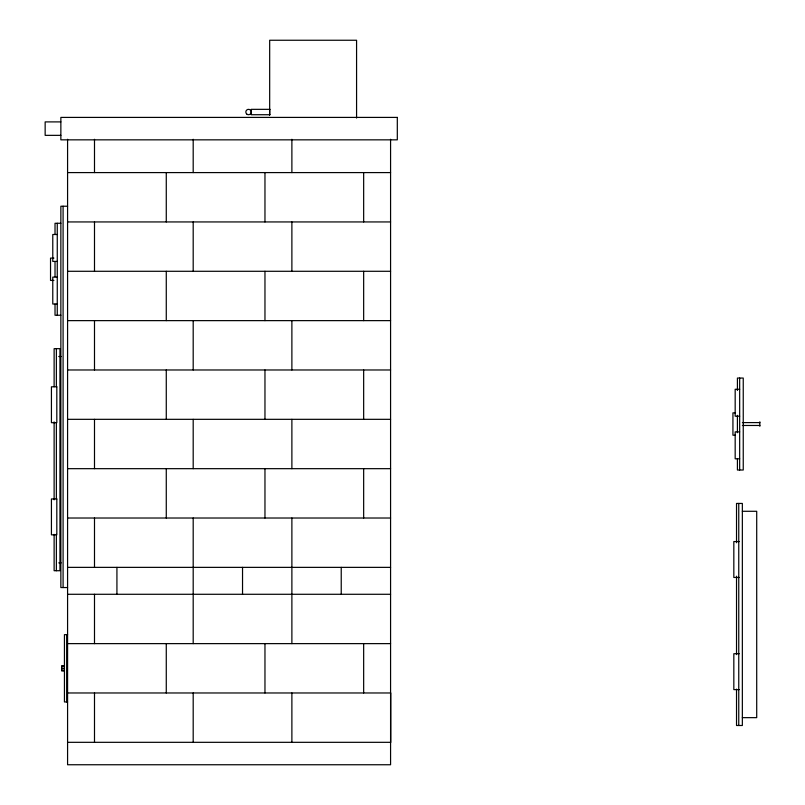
<?xml version="1.0" encoding="UTF-8"?>
<svg xmlns="http://www.w3.org/2000/svg" width="805" height="805" viewBox="0 0 805 805"><rect width="100%" height="100%" fill="white"/><g stroke="black" fill="none" stroke-linecap="round" stroke-linejoin="round"><path stroke-width="1.21" d="M356.575 118.053L356.575 40.25L269.675 40.25L269.675 114.944L269.675 109.108M269.917 109.339L251.22 109.339L251.22 114.723L269.917 114.723M60.858 121.897L45.15 121.897L45.15 135.351L60.858 135.351M67.58 172.592L390.576 172.592M67.58 206.231L60.858 206.231L60.858 587.549L67.58 587.549M67.58 221.939L390.576 221.939M60.858 223.277L55.022 223.277L55.022 234.466M57.266 234.497L52.778 234.497L52.778 261.414L57.266 261.414M53.905 258.093L50.534 258.093L50.534 280.432L53.905 280.432M67.58 271.285L390.576 271.285M57.266 277.111L52.778 277.111L52.778 304.028L57.266 304.028M60.858 315.248L55.022 315.248L55.022 304.059M67.58 320.632L390.576 320.632M58.765 356.514L61.15 356.514M67.58 369.978L390.576 369.978M739.664 389.268L735.176 389.268L735.176 416.185L739.664 416.185M735.176 412.864L732.932 412.864L732.932 435.203L735.176 435.203M67.58 419.325L390.576 419.325M742.401 422.595L759.85 422.595M742.401 425.473L759.85 425.473M739.664 431.883L735.176 431.883L735.176 458.8L739.664 458.8M67.58 468.671L390.576 468.671M742.351 511.286L756.71 511.286L756.71 717.647L742.351 717.647M67.58 518.018L390.576 518.018M739.211 541.564L733.828 541.564L733.828 577.457L739.211 577.457M58.765 562.876L61.15 562.876M67.58 567.364L390.576 567.364M67.58 594.281L390.576 594.281M67.58 634.652L64.44 634.652L64.44 701.95L67.58 701.95M67.58 643.628L390.576 643.628M739.211 653.72L733.828 653.72L733.828 689.613L739.211 689.613M64.44 665.604L61.754 665.604L61.754 670.988L64.44 670.988M61.754 666.399L64.44 666.399M61.754 668.301L64.44 668.301M61.754 670.203L64.44 670.203M67.58 692.974L390.576 692.974M67.58 742.321L390.576 742.321M759.85 421.8L759.85 426.268M739.664 378.048L739.664 470.019M738.759 503.437L738.759 725.496M737.42 390.475L737.42 378.048L743.246 378.048L743.246 470.019L737.42 470.019L737.42 458.83M737.42 415.33L737.42 432.728M736.525 542.751L736.525 503.437L742.351 503.437L742.351 725.496L736.525 725.496L736.525 689.11M736.525 576.199L736.525 654.606M390.737 692.974L390.737 742.321M390.576 139.275L390.576 764.75L67.58 764.75L67.58 139.275M363.659 172.592L363.659 221.939M363.659 271.285L363.659 320.632M363.659 369.978L363.659 419.325M363.659 468.671L363.659 518.018M363.659 643.628L363.659 692.974M341.229 567.364L341.229 594.281M291.883 139.275L291.883 172.592M291.883 221.939L291.883 271.285M291.883 320.632L291.883 369.978M291.883 419.325L291.883 468.671M291.883 518.018L291.883 643.628M291.883 692.974L291.883 742.321M264.966 172.592L264.966 221.939M264.966 271.285L264.966 320.632M264.966 369.978L264.966 419.325M264.966 468.671L264.966 518.018M264.966 643.628L264.966 692.974M242.536 567.364L242.536 594.281M193.19 139.275L193.19 172.592M193.19 221.939L193.19 271.285M193.19 320.632L193.19 369.978M193.19 419.325L193.19 468.671M193.19 518.018L193.19 643.628M193.19 692.974L193.19 742.321M166.273 172.592L166.273 221.939M166.273 271.285L166.273 320.632M166.273 369.978L166.273 419.325M166.273 468.671L166.273 518.018M166.273 643.628L166.273 692.974M116.926 567.364L116.926 594.281M94.497 139.275L94.497 172.592M94.497 221.939L94.497 271.285M94.497 320.632L94.497 369.978M94.497 419.325L94.497 468.671M94.497 518.018L94.497 567.364M94.497 594.281L94.497 643.628M94.497 692.974L94.497 742.321M66.684 634.652L66.684 701.95M63.092 206.231L63.092 587.549M57.266 223.277L57.266 315.248M56.37 348.666L56.37 386.309M56.37 422.685L56.37 499.221M56.37 534.349L56.37 570.725M55.022 261.806L55.022 276.719M54.126 386.722L54.126 348.666L59.952 348.666L59.952 570.725L54.126 570.725L54.126 534.349M54.126 421.911L54.126 499.835M397.308 117.409L60.858 117.409L60.858 139.839L397.308 139.839L397.308 117.409M56.813 386.803L51.429 386.803L51.429 422.685L56.813 422.685L56.813 386.803M56.813 498.949L51.429 498.949L51.429 534.842L56.813 534.842L56.813 498.949M246.622 113.928A2.687 2.687 0 0 0 251.13 112.72A2.687 2.687 0 0 0 247.829 109.43A2.687 2.687 0 0 0 246.622 113.928"/></g></svg>
